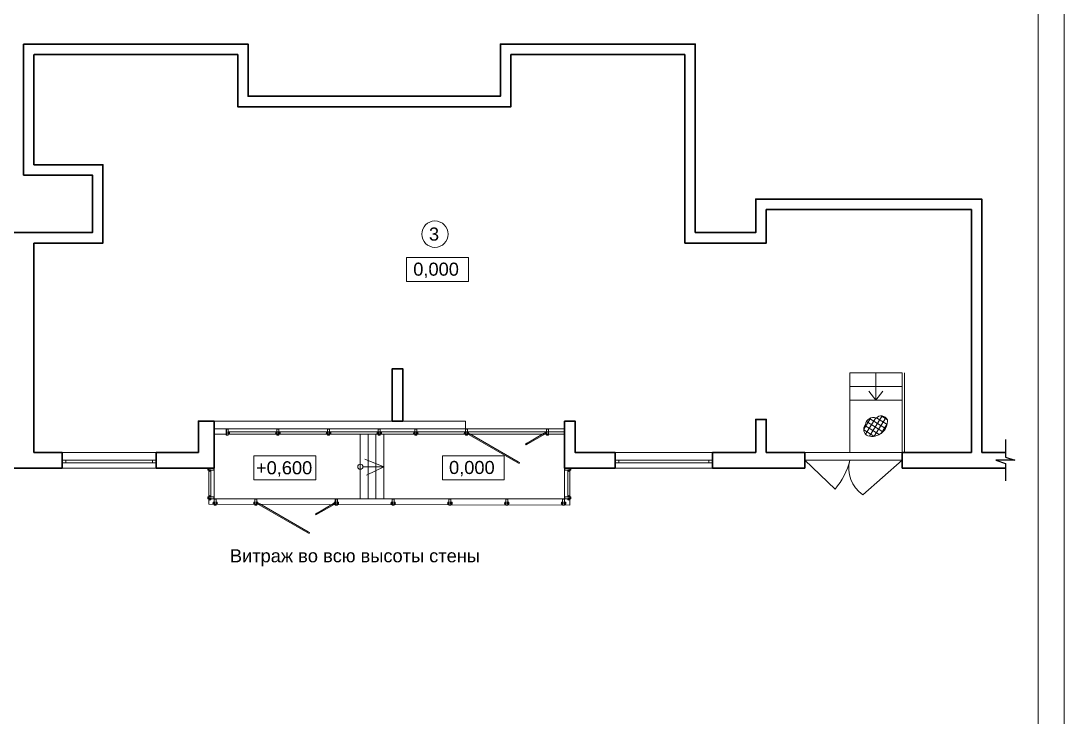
# Model space of a CAD drawing. Header units: metres. Extents: x -443 to 179, y -184 to -91.
# Drawn here: x -230.85 to -210.88, y -170.51 to -157.17 of the extents above; entities that cross this region are included whole.
import ezdxf
from ezdxf.enums import TextEntityAlignment as Align

# ---------------------------------------------------------------- set-up
doc = ezdxf.new("R2010")
doc.units = ezdxf.units.M
doc.header["$MEASUREMENT"] = 0
for name, color, linetype, lineweight in [('_shtrih', 254, 'Continuous', 0), ('A-03-S-METL', 171, 'Continuous', 15), ('Level 50', 7, 'Continuous', 0), ('окна', 153, 'Continuous', 18), ('стена', 7, 'Continuous', 40)]:
    doc.layers.add(name, color=color, linetype=linetype, lineweight=lineweight)
doc.styles.add('Style-Arial', font='arial.ttf')
doc.linetypes.add('FENCELINE2', pattern='A,6.35,-2.54,[132,ltypeshp.shx,S=2.54,R=0,X=-2.54,Y=0],-2.54,25.4', length=36.83)

# ---------------------------------------------------------------- blocks, each defined once
blk = doc.blocks.new('stoyka_R')
at = {"color": 0, "linetype": 'ByBlock', "lineweight": 0}
for points in [[(-35, 97), (-36, 97), (-36, 96), (-36, 96), (-36, 95), (-34, 94, -0.278117), (-34, 93, -0.298632), (-34, 93), (-37, 92, -1.227062), (-37, 93), (-35, 94), (-37, 94), (-38, 94), (-40, 94), (-45, 92, -1.262793), (-45, 93), (-41, 96), (-40, 96), (-40, 95, 0.414214), (-40, 95), (-38, 95, 0.414214), (-38, 95), (-38, 96), (-38, 96), (-38, 97), (-39, 97, -0.954089), (-39, 97), (-38, 99), (-36, 99), (-34, 97, -0.954089)], [(-35, 82), (-36, 82), (-36, 83), (-36, 83), (-36, 84), (-34, 85, 0.278117), (-34, 86, 0.298632), (-34, 86), (-37, 87, 1.227062), (-37, 86), (-35, 86), (-37, 85), (-38, 86), (-40, 86), (-45, 87, 1.262793), (-45, 86), (-41, 83), (-40, 83), (-40, 84, -0.414214), (-40, 85), (-38, 85, -0.414214), (-38, 84), (-38, 83), (-38, 83), (-38, 82), (-39, 82, 0.954089), (-39, 82), (-38, 80), (-36, 80), (-34, 82, 0.954089)], [(35, 97), (36, 97), (36, 96), (36, 96), (36, 95), (34, 94, 0.278117), (33, 93, 0.298632), (34, 93), (37, 92, 1.227062), (37, 93), (35, 94), (37, 94), (38, 94), (40, 94), (45, 92, 1.262793), (45, 93), (41, 96), (40, 96), (40, 95, -0.414214), (39, 95), (38, 95, -0.414214), (38, 95), (38, 96), (37, 96), (37, 97), (39, 97, 0.954089), (39, 97), (37, 99), (36, 99), (34, 97, 0.954089)], [(35, 82), (36, 82), (36, 83), (36, 83), (36, 84), (34, 85, -0.278117), (33, 86, -0.298632), (34, 86), (37, 87, -1.227062), (37, 86), (35, 86), (37, 85), (38, 86), (40, 86), (45, 87, -1.262793), (45, 86), (41, 83), (40, 83), (40, 84, 0.414214), (39, 85), (38, 85, 0.414214), (38, 84), (38, 83), (37, 83), (37, 82), (39, 82, -0.954089), (39, 82), (37, 80), (36, 80), (34, 82, -0.954089)]]:
    blk.add_lwpolyline(points, format="xyb", close=True, dxfattribs=at)
at = {"color": 0, "linetype": 'ByBlock', "lineweight": -2}
for points in [[(-20, 63), (-20, 0), (20, 0), (20, 63), (19, 64, 0.580174), (18, 63), (18, 61), (15, 61), (15, 69), (14, 70), (15, 70), (15, 79), (18, 79), (18, 77, 0.580174), (19, 77), (20, 77), (20, 81), (15, 81), (15, 98), (33, 98), (33, 96), (32, 96, 0.414214), (31, 96), (31, 95), (35, 95, 0.414214), (35, 95), (35, 96), (35, 96), (35, 99), (39, 99), (39, 96), (38, 96), (38, 95, 0.414214), (38, 95), (39, 95, 0.414214), (40, 95), (40, 99, 0.414214), (39, 100), (20, 100), (20, 120), (-20, 120), (-20, 100), (-40, 100, 0.414214), (-40, 99), (-40, 95, 0.414214), (-40, 95), (-38, 95, 0.414214), (-38, 95), (-38, 96), (-39, 96), (-39, 99), (-35, 99), (-35, 96), (-35, 96), (-35, 95, 0.414214), (-35, 95), (-32, 95), (-32, 96, 0.414214), (-32, 96), (-34, 96), (-34, 98), (-15, 98), (-15, 81), (-20, 81), (-20, 77), (-19, 77, 0.580174), (-18, 77), (-18, 79), (-15, 79), (-15, 70), (-15, 70), (-15, 69), (-15, 61), (-18, 61), (-18, 63, 0.580174), (-19, 64)], [(-39, 79), (-30, 79), (-22, 76), (-16, 76, 0.414214), (-15, 76), (-15, 76, 0.23461), (-15, 77), (-16, 77, 0.303619), (-17, 77), (-18, 77), (-22, 77), (-30, 80), (-34, 80), (-34, 83), (-34, 84), (-35, 84), (-35, 83), (-35, 83), (-35, 80), (-39, 80), (-39, 83), (-38, 83), (-38, 84), (-40, 84), (-40, 60), (-20, 60), (-20, 61), (-22, 61), (-22, 64), (-18, 64), (-16, 62, 0.979824), (-16, 63), (-18, 65), (-23, 65), (-23, 61), (-39, 61), (-39, 79)], [(39, 79), (30, 79), (22, 76), (16, 76, -0.414214), (15, 76), (15, 76, -0.23461), (15, 77), (16, 77, -0.303619), (17, 77), (18, 77), (22, 77), (30, 80), (33, 80), (33, 83), (33, 84), (35, 84), (35, 83), (34, 83), (34, 80), (39, 80), (39, 83), (38, 83), (38, 84), (40, 84), (40, 60), (20, 60), (20, 61), (22, 61), (22, 64), (18, 64), (16, 62, -0.979824), (16, 63), (18, 65), (23, 65), (23, 61), (39, 61), (39, 79)]]:
    blk.add_lwpolyline(points, format="xyb", close=True, dxfattribs=at)
at = {"lineweight": 0}
for points in [[(-37, 92), (-25, 92)], [(-37, 87), (-25, 87)], [(37, 92), (25, 92)], [(37, 87), (25, 87)]]:
    blk.add_lwpolyline(points, dxfattribs=at)
for points in [[(-25, 83), (-15, 83), (-15, 95), (-25, 95)], [(25, 83), (15, 83), (15, 95), (25, 95)]]:
    blk.add_lwpolyline(points, close=True, dxfattribs=at)
at = {"color": 0, "linetype": 'ByBlock', "lineweight": -2}
blk.add_lwpolyline([(18, 59), (18, 3), (-18, 3), (-18, 59), (-13, 59), (-13, 100), (-18, 100), (-18, 118), (18, 118), (18, 100), (13, 100), (13, 59)], close=True, dxfattribs=at)

msp = doc.modelspace()

# ---------------------------------------------------------------- hatches: boundary and pattern name
at = {"linetype": 'Continuous', "lineweight": 13}
h = msp.add_hatch(dxfattribs=at)
h.set_pattern_fill('ANSI37', scale=0.648, angle=12.652664961)
h.set_pattern_definition([(57.652665, (-102.86898, -30.178), (-0.068430427, 0.04333909), []), (147.652665, (-102.86898, -30.178), (-0.04333909, -0.068430427), [])])
h.paths.add_polyline_path([(-214.260273, -164.81017425, 0.52056705), (-214.47541223, -164.77729528, 0.52056705), (-214.67702756, -164.90562013, 0.52056705), (-214.63301463, -165.11850163, 0.52056705)])

# ---------------------------------------------------------------- linework, layer by layer
at = {"color": 143, "linetype": 'Continuous', "lineweight": 13, "true_color": 0x7aafdf}
for p, q in [((-222.33993818, -164.98425684), (-220.43993818, -164.98425684)), ((-227.15232143, -165.08425684), (-226.91791322, -165.08425684)), ((-226.88691322, -165.08425684), (-220.43993818, -165.08425684))]:
    msp.add_line(p, q, dxfattribs=at)
at = {"color": 7, "linetype": 'Continuous', "lineweight": 13}
msp.add_lwpolyline([(-273.87556697, -147.78575835), (-210.87556697, -147.78575835), (-210.87556697, -177.48575835), (-273.87556697, -177.48575835)], close=True, dxfattribs=at)
at = {"linetype": 'Continuous', "lineweight": 13}
for points in [[(-223.46556119, -162.16465555), (-223.46556119, -161.70082867), (-222.28141681, -161.70082867), (-222.28141681, -162.16465555), (-223.46556119, -162.16465555)], [(-226.39154381, -165.96306327), (-226.39154381, -165.49923639), (-225.20739942, -165.49923639), (-225.20739942, -165.96306327), (-226.39154381, -165.96306327)], [(-222.78045843, -165.96306327), (-222.78045843, -165.49923639), (-221.59631405, -165.49923639), (-221.59631405, -165.96306327), (-222.78045843, -165.96306327)]]:
    msp.add_lwpolyline(points, dxfattribs=at)
at = {"color": 7, "linetype": 'Continuous', "lineweight": 13}
for points in [[(-214.97993818, -164.43425684), (-214.97993818, -163.91393618)], [(-213.97993818, -164.43425684), (-213.97993818, -163.91393618)]]:
    msp.add_lwpolyline(points, dxfattribs=at)
msp.add_lwpolyline([(-214.63301463, -165.11850163, -0.52056705), (-214.67702756, -164.90562013, -0.52056705), (-214.47541223, -164.77729528, -0.52056705), (-214.260273, -164.81017425, -0.52056705)], format="xyb", close=True, dxfattribs=at)
at = {"color": 143, "linetype": 'Continuous', "lineweight": 13, "true_color": 0x7aafdf}
for points in [[(-226.87991322, -165.0427741), (-220.43993818, -165.04415458)], [(-227.25232143, -165.73425684), (-227.25232143, -166.3251916)], [(-227.15232143, -165.73425684), (-227.15232143, -166.3251916)]]:
    msp.add_lwpolyline(points, dxfattribs=at)
at = {"color": 7, "linetype": 'Continuous', "lineweight": 13}
for points in [[(-215.83993818, -165.58425684), (-215.26226633, -166.1376963, 0.1246730852), (-214.97993818, -165.58425684, 0.731610824)], [(-213.97993818, -165.58425684), (-214.72947376, -166.2462209, -0.3154909138), (-214.97993818, -165.58425684, 1)]]:
    msp.add_lwpolyline(points, format="xyb", dxfattribs=at)
msp.add_circle((-224.35232143, -165.7101916), 0.04900933, dxfattribs=at)
at = {"layer": '_shtrih', "color": 0, "lineweight": 25, "ltscale": 100}
msp.add_lwpolyline([(-212.00136493, -165.18616684), (-212.00136493, -165.52375684), (-211.81986493, -165.58425684), (-212.18286493, -165.58425684), (-212.00136493, -165.64475684), (-212.00136493, -165.98234684)], dxfattribs=at)
at = {"layer": 'A-03-S-METL', "color": 0, "linetype": 'FENCELINE2', "ltscale": 0.01}
msp.add_lwpolyline([(-213.92993818, -165.43425684), (-213.92993818, -163.91393618)], dxfattribs=at)
at = {"layer": 'Level 50', "color": 7, "linetype": 'Continuous', "lineweight": 13}
msp.add_line((-211.37556697, -176.98575835), (-211.37556697, -148.28575835), dxfattribs=at)
at = {"layer": 'Level 50', "color": 7, "linetype": 'Continuous', "lineweight": 0}
for p, q in [((-214.47993818, -164.18524752), (-214.47993818, -163.91393618)), ((-214.47993818, -163.91393618), (-214.47993818, -164.43393618)), ((-214.47993818, -164.43393618), (-214.6147879, -164.26085775)), ((-214.47993818, -164.43393618), (-214.34508847, -164.26085775)), ((-223.90232143, -165.7101916), (-224.26453294, -165.56198238)), ((-213.97993818, -165.58425684), (-215.83993818, -165.58425684)), ((-224.30331211, -165.7101916), (-223.90232143, -165.7101916)), ((-223.90232143, -165.7101916), (-224.23087566, -165.87360812))]:
    msp.add_line(p, q, dxfattribs=at)
at = {"layer": 'Level 50', "color": 7, "linetype": 'Continuous', "lineweight": 30}
for points in [[(-230.80232143, -160.12425684), (-230.80232143, -157.61425684)], [(-230.80232143, -157.61425684), (-226.49993818, -157.61425684), (-226.49993818, -158.61425684), (-221.66993818, -158.61425684), (-221.66993818, -157.61425684), (-217.93993818, -157.61425684), (-217.93993818, -161.22425684)], [(-230.60232143, -159.92425684), (-230.60232143, -157.81425684)], [(-230.59993818, -157.81425684), (-226.69993818, -157.81425684), (-226.69993818, -158.81425684), (-221.46993818, -158.81425684), (-221.46993818, -157.81425684), (-218.13993818, -157.81425684), (-218.13993818, -161.42425684)], [(-230.60232143, -161.42425684), (-229.28232143, -161.42425684), (-229.28232143, -159.92425684), (-230.60232143, -159.92425684)], [(-232.09232143, -161.22425684), (-229.48232143, -161.22425684), (-229.48232143, -160.12425684), (-230.80232143, -160.12425684)], [(-217.93993818, -161.22425684), (-216.77993818, -161.22425684), (-216.77993818, -160.58425684), (-212.45232143, -160.58425684), (-212.45232143, -165.43425684)], [(-218.13993818, -161.42425684), (-216.57993818, -161.42425684), (-216.57993818, -160.78425684), (-212.65232143, -160.78425684), (-212.65232143, -165.43425684)], [(-230.60232143, -161.42425684), (-230.60232143, -165.43425684)], [(-215.83993818, -165.43425684), (-216.57993818, -165.43425684), (-216.57993818, -164.80425684), (-216.77993818, -164.80425684), (-216.77993818, -165.43425684)], [(-227.45232143, -165.43425684), (-227.45232143, -164.83425684), (-227.15232143, -164.83425684)], [(-227.15232143, -165.73425684), (-227.15232143, -164.83425684)], [(-219.46993818, -165.43425684), (-220.23993818, -165.43425684), (-220.23993818, -164.83425684), (-220.43993818, -164.83425684)], [(-220.43993818, -164.83425684), (-220.43993818, -165.73425684), (-219.46993818, -165.73425684)], [(-230.60232143, -165.43425684), (-230.06232143, -165.43425684)], [(-230.06232143, -165.43425684), (-230.06232143, -165.73425684)], [(-228.26232143, -165.43425684), (-227.45232143, -165.43425684)], [(-228.26232143, -165.43425684), (-228.26232143, -165.73425684)], [(-219.46993818, -165.73425684), (-219.46993818, -165.43425684)], [(-216.77993818, -165.43425684), (-217.60993818, -165.43425684)], [(-217.60993818, -165.73425684), (-217.60993818, -165.43425684)], [(-215.83993818, -165.43425684), (-215.83993818, -165.73425684)], [(-212.65232143, -165.43425684), (-213.97993818, -165.43425684)], [(-213.97993818, -165.43425684), (-213.97993818, -165.73425684)], [(-212.45232143, -165.43425684), (-212.00136493, -165.43425684)], [(-231.66232143, -165.73425684), (-230.06232143, -165.73425684)], [(-228.26232143, -165.73425684), (-227.15232143, -165.73425684)], [(-217.60993818, -165.73425684), (-215.83993818, -165.73425684)], [(-213.97993818, -165.73425684), (-212.00136493, -165.73425684)]]:
    msp.add_lwpolyline(points, dxfattribs=at)
msp.add_lwpolyline([(-223.53993818, -164.83425684), (-223.73993818, -164.83425684), (-223.73993818, -163.83425684), (-223.53993818, -163.83425684)], close=True, dxfattribs=at)
at = {"layer": 'Level 50', "color": 7, "linetype": 'Continuous', "lineweight": 20}
for points in [[(-223.73993818, -164.83425684), (-227.15232143, -164.83425684)], [(-223.53993818, -164.83425684), (-222.33993818, -164.83425684)], [(-222.33993818, -164.83425684), (-222.33993818, -164.83425684), (-222.33993818, -164.98425684)]]:
    msp.add_lwpolyline(points, dxfattribs=at)
at = {"layer": 'Level 50', "color": 7, "linetype": 'Continuous', "lineweight": 0}
msp.add_circle((-222.92303839, -161.25500152), 0.25242955, dxfattribs=at)
at = {"layer": 'окна', "ltscale": 100}
for p, q in [((-221.18966719, -165.27491583), (-220.84314186, -165.07511545)), ((-221.17967718, -165.2922421), (-220.83315184, -165.09244171)), ((-225.21156046, -166.61652437), (-224.86503513, -166.41672399)), ((-225.20157045, -166.63385064), (-224.85504511, -166.43405026))]:
    msp.add_line(p, q, dxfattribs=at)
for points in [[(-222.33993818, -164.98425684), (-227.15232143, -164.98425684)], [(-228.26232143, -165.58425684), (-230.06232143, -165.58425684)], [(-230.06232143, -165.58425684), (-230.06232143, -165.63425684), (-229.99232143, -165.63425684), (-229.99232143, -165.58425684), (-230.06232143, -165.58425684)], [(-228.33232143, -165.58425684), (-228.33232143, -165.63425684), (-228.26232143, -165.63425684), (-228.26232143, -165.58425684), (-228.33232143, -165.58425684)], [(-217.60993818, -165.58425684), (-219.46993818, -165.58425684)], [(-219.46993818, -165.58425684), (-219.46993818, -165.63425684), (-219.39993818, -165.63425684), (-219.39993818, -165.58425684), (-219.46993818, -165.58425684)], [(-217.67993818, -165.58425684), (-217.67993818, -165.63425684), (-217.60993818, -165.63425684), (-217.60993818, -165.58425684), (-217.67993818, -165.58425684)], [(-230.06232143, -165.63425684), (-228.26232143, -165.63425684)], [(-219.46993818, -165.63425684), (-217.60993818, -165.63425684)]]:
    msp.add_lwpolyline(points, dxfattribs=at)
at = {"layer": 'окна'}
for points in [[(-226.91991322, -165.08425684), (-226.91991322, -165.08425684), (-226.91991322, -165.10425684), (-226.87991322, -165.10425684), (-226.87991322, -165.08425684), (-226.86041322, -165.08425684, 0.4142135624), (-226.85991322, -165.08375684), (-226.85991322, -165.07975684, 0.4142135624), (-226.86041322, -165.07925684), (-226.86146322, -165.07925684, 0.4142135624), (-226.86196322, -165.07975684), (-226.86196322, -165.08045684), (-226.86121322, -165.08045684), (-226.86121322, -165.08295684), (-226.86521322, -165.08295684), (-226.86521322, -165.08045684), (-226.86446322, -165.08045684), (-226.86446322, -165.07975684, 0.4142135624), (-226.86496322, -165.07925684), (-226.86841322, -165.07925684), (-226.86841322, -165.07995684, 0.4142135624), (-226.86791322, -165.08045684), (-226.86641322, -165.08045684), (-226.86641322, -165.08275684), (-226.88491322, -165.08275684), (-226.88491322, -165.06500684), (-226.87991322, -165.06500684), (-226.87991322, -165.06151005), (-226.88065782, -165.06107172, 0.5801735595), (-226.88141325, -165.06150362), (-226.88141325, -165.06350684), (-226.88491322, -165.06350684), (-226.88491322, -165.05475684), (-226.88541322, -165.05425684), (-226.88491322, -165.05375684), (-226.88491322, -165.04575684), (-226.88141325, -165.04575684), (-226.88141325, -165.04776007, 0.5801735595), (-226.88065782, -165.04819197), (-226.87991322, -165.04775364), (-226.87991322, -164.98425684), (-226.91991322, -164.98425684), (-226.91991322, -165.04775364)], [(-220.74993818, -165.08425684), (-220.74993818, -165.08425684), (-220.74993818, -165.10425684), (-220.78993818, -165.10425684), (-220.78993818, -165.08425684), (-220.80943818, -165.08425684, -0.4142135624), (-220.80993818, -165.08375684), (-220.80993818, -165.07975684, -0.4142135624), (-220.80943818, -165.07925684), (-220.80838818, -165.07925684, -0.4142135624), (-220.80788818, -165.07975684), (-220.80788818, -165.08045684), (-220.80863818, -165.08045684), (-220.80863818, -165.08295684), (-220.80463818, -165.08295684), (-220.80463818, -165.08045684), (-220.80538818, -165.08045684), (-220.80538818, -165.07975684, -0.4142135624), (-220.80488818, -165.07925684), (-220.80143818, -165.07925684), (-220.80143818, -165.07995684, -0.4142135624), (-220.80193818, -165.08045684), (-220.80343818, -165.08045684), (-220.80343818, -165.08275684), (-220.78493818, -165.08275684), (-220.78493818, -165.06500684), (-220.78993818, -165.06500684), (-220.78993818, -165.06151005), (-220.78919359, -165.06107172, -0.5801735595), (-220.78843816, -165.06150362), (-220.78843816, -165.06350684), (-220.78493818, -165.06350684), (-220.78493818, -165.05475684), (-220.78443818, -165.05425684), (-220.78493818, -165.05375684), (-220.78493818, -165.04575684), (-220.78843816, -165.04575684), (-220.78843816, -165.04776007, -0.5801735595), (-220.78919359, -165.04819197), (-220.78993818, -165.04775364), (-220.78993818, -164.98425684), (-220.74993818, -164.98425684), (-220.74993818, -165.04775364)], [(-227.25232143, -165.73425684), (-227.25232143, -165.73425684), (-227.27232143, -165.73425684), (-227.27232143, -165.77425684), (-227.25232143, -165.77425684), (-227.25232143, -165.79375684, 0.4142135624), (-227.25182143, -165.79425684), (-227.24782143, -165.79425684, 0.4142135624), (-227.24732143, -165.79375684), (-227.24732143, -165.79270684, 0.4142135624), (-227.24782143, -165.79220684), (-227.24852143, -165.79220684), (-227.24852143, -165.79295684), (-227.25102143, -165.79295684), (-227.25102143, -165.78895684), (-227.24852143, -165.78895684), (-227.24852143, -165.78970684), (-227.24782143, -165.78970684, 0.4142135624), (-227.24732143, -165.78920684), (-227.24732143, -165.78575684), (-227.24802143, -165.78575684, 0.4142135624), (-227.24852143, -165.78625684), (-227.24852143, -165.78775684), (-227.25082143, -165.78775684), (-227.25082143, -165.76925684), (-227.23307143, -165.76925684), (-227.23307143, -165.77425684), (-227.22957464, -165.77425684), (-227.22913631, -165.77351225, 0.5801735595), (-227.22956821, -165.77275682), (-227.23157143, -165.77275682), (-227.23157143, -165.76925684), (-227.22282143, -165.76925684), (-227.22232143, -165.76875684), (-227.22182143, -165.76925684), (-227.21382143, -165.76925684), (-227.21382143, -165.77275682), (-227.21582466, -165.77275682, 0.5801735595), (-227.21625656, -165.77351225), (-227.21581823, -165.77425684), (-227.15232143, -165.77425684), (-227.15232143, -165.73425684), (-227.21581823, -165.73425684)], [(-220.33993818, -165.73425684), (-220.33993818, -165.73425684), (-220.31993818, -165.73425684), (-220.31993818, -165.77425684), (-220.33993818, -165.77425684), (-220.33993818, -165.79375684, -0.4142135624), (-220.34043818, -165.79425684), (-220.34443818, -165.79425684, -0.4142135624), (-220.34493818, -165.79375684), (-220.34493818, -165.79270684, -0.4142135624), (-220.34443818, -165.79220684), (-220.34373818, -165.79220684), (-220.34373818, -165.79295684), (-220.34123818, -165.79295684), (-220.34123818, -165.78895684), (-220.34373818, -165.78895684), (-220.34373818, -165.78970684), (-220.34443818, -165.78970684, -0.4142135624), (-220.34493818, -165.78920684), (-220.34493818, -165.78575684), (-220.34423818, -165.78575684, -0.4142135624), (-220.34373818, -165.78625684), (-220.34373818, -165.78775684), (-220.34143818, -165.78775684), (-220.34143818, -165.76925684), (-220.35918818, -165.76925684), (-220.35918818, -165.77425684), (-220.36268497, -165.77425684), (-220.36312331, -165.77351225, -0.5801735595), (-220.36269141, -165.77275682), (-220.36068818, -165.77275682), (-220.36068818, -165.76925684), (-220.36943818, -165.76925684), (-220.36993818, -165.76875684), (-220.37043818, -165.76925684), (-220.37843818, -165.76925684), (-220.37843818, -165.77275682), (-220.37643495, -165.77275682, -0.5801735595), (-220.37600306, -165.77351225), (-220.37644139, -165.77425684), (-220.43993818, -165.77425684), (-220.43993818, -165.73425684), (-220.37644139, -165.73425684)]]:
    msp.add_lwpolyline(points, format="xyb", dxfattribs=at)
for points in [[(-226.91791322, -165.08475684), (-226.91791322, -164.98725684), (-226.88191322, -164.98725684), (-226.88191322, -165.04375684), (-226.88691322, -165.04375684), (-226.88691322, -165.08475684), (-226.88191322, -165.08475684), (-226.88191322, -165.10225684), (-226.91791322, -165.10225684), (-226.91791322, -165.08475684)], [(-220.75193818, -165.08475684), (-220.75193818, -164.98725684), (-220.78793818, -164.98725684), (-220.78793818, -165.04375684), (-220.78293818, -165.04375684), (-220.78293818, -165.08475684), (-220.78793818, -165.08475684), (-220.78793818, -165.10225684), (-220.75193818, -165.10225684), (-220.75193818, -165.08475684)], [(-226.91991322, -165.04775364), (-226.91991322, -165.08425684)], [(-226.86271878, -165.07125684), (-226.87491322, -165.07125684)], [(-226.86276342, -165.07625684), (-226.87491322, -165.07625684)], [(-222.2654645, -165.09776503), (-221.3378847, -165.63236055)], [(-222.25547449, -165.08043876), (-221.32789472, -165.61503434)], [(-220.80713262, -165.07125684), (-220.79493818, -165.07125684)], [(-220.80708799, -165.07625684), (-220.79493818, -165.07625684)], [(-227.25282143, -165.73625684), (-227.15532143, -165.73625684), (-227.15532143, -165.77225684), (-227.21182143, -165.77225684), (-227.21182143, -165.76725684), (-227.25282143, -165.76725684), (-227.25282143, -165.77225684), (-227.27032143, -165.77225684), (-227.27032143, -165.73625684), (-227.25282143, -165.73625684)], [(-227.25232143, -165.77425684), (-227.25232143, -166.4251916), (-220.33993818, -166.4451916)], [(-227.24432143, -165.79140665), (-227.24432143, -165.77925684)], [(-227.23932143, -165.79145128), (-227.23932143, -165.77925684)], [(-227.21232143, -165.79425684), (-227.21332143, -166.2861916)], [(-220.43993818, -165.73425684), (-220.43993818, -166.3251916)], [(-220.33943818, -165.73625684), (-220.43693818, -165.73625684), (-220.43693818, -165.77225684), (-220.38043818, -165.77225684), (-220.38043818, -165.76725684), (-220.33943818, -165.76725684), (-220.33943818, -165.77225684), (-220.32193818, -165.77225684), (-220.32193818, -165.73625684), (-220.33943818, -165.73625684)], [(-220.37993818, -165.79425684), (-220.37993818, -166.2851916)], [(-220.35293818, -165.79145128), (-220.35293818, -165.77925684)], [(-220.34793818, -165.79140665), (-220.34793818, -165.77925684)], [(-220.33993818, -165.73425684), (-220.33993818, -166.4451916)], [(-227.15232143, -166.3251916), (-220.43993818, -166.3251916)], [(-226.28735777, -166.43937357), (-225.35977797, -166.9739691)], [(-226.27736775, -166.42204731), (-225.34978799, -166.95664289)]]:
    msp.add_lwpolyline(points, dxfattribs=at)
for points in [[(-226.87491322, -165.06775684), (-226.88491322, -165.06775684), (-226.88491322, -165.07975684), (-226.87491322, -165.07975684)], [(-220.79493818, -165.06775684), (-220.78493818, -165.06775684), (-220.78493818, -165.07975684), (-220.79493818, -165.07975684)], [(-227.23582143, -165.77925684), (-227.23582143, -165.76925684), (-227.24782143, -165.76925684), (-227.24782143, -165.77925684)], [(-220.35643818, -165.77925684), (-220.35643818, -165.76925684), (-220.34443818, -165.76925684), (-220.34443818, -165.77925684)]]:
    msp.add_lwpolyline(points, close=True, dxfattribs=at)
for points in [[(-226.86091322, -165.06325684), (-226.86991322, -165.06325684), (-226.87781322, -165.05975684), (-226.88421322, -165.05975684, 0.4142135624), (-226.88471322, -165.06025684), (-226.88471322, -165.06049275, 0.2346100061), (-226.8845018, -165.06089381), (-226.88343539, -165.06168774, 0.3036194749), (-226.8829906, -165.06168843), (-226.88171322, -165.06075684), (-226.87781322, -165.06075684), (-226.86991322, -165.06425684), (-226.86641322, -165.06425684), (-226.86641322, -165.06705684), (-226.86641322, -165.06825684), (-226.86519057, -165.06825684), (-226.86461322, -165.06725684), (-226.86541322, -165.06725684), (-226.86541322, -165.06425684), (-226.86091322, -165.06425684), (-226.86091322, -165.06725684), (-226.86211322, -165.06725684), (-226.86153587, -165.06825684), (-226.85991322, -165.06825684), (-226.85991322, -165.04425684), (-226.87991322, -165.04425684), (-226.87991322, -165.04525684), (-226.87791322, -165.04525684), (-226.87791322, -165.04825684), (-226.88197486, -165.04825684), (-226.88357144, -165.04666026, 0.9798244206), (-226.88426442, -165.04738149), (-226.88238907, -165.04925684), (-226.87671322, -165.04925684), (-226.87671322, -165.04525684), (-226.86091322, -165.04525684), (-226.86091322, -165.06325684)], [(-226.86505461, -165.06664406), (-226.86391322, -165.06595684), (-226.86391322, -165.06725684), (-226.86416322, -165.06725684), (-226.86416322, -165.06825684), (-226.86581936, -165.0689929, 0.2781165631), (-226.86641094, -165.06983924, 0.298632436), (-226.86574903, -165.0707137), (-226.86290938, -165.07122741, 1.2270617229), (-226.86275323, -165.07056846), (-226.86511322, -165.06975684), (-226.86316322, -165.06925684), (-226.86216322, -165.06975684), (-226.85966322, -165.06975684), (-226.85513956, -165.07115497, 1.2627930682), (-226.85478101, -165.07057557), (-226.85891322, -165.06725684), (-226.85991322, -165.06725684), (-226.85991322, -165.06825684, -0.4142135624), (-226.86041322, -165.06875684), (-226.86166322, -165.06875684, -0.4142135624), (-226.86216322, -165.06825684), (-226.86216322, -165.06725684), (-226.86241322, -165.06725684), (-226.86241322, -165.06595684), (-226.86127184, -165.06664406, 0.9540885036), (-226.86073354, -165.06619779), (-226.86241322, -165.06425684), (-226.86391322, -165.06425684), (-226.8655929, -165.06619779, 0.9540885036)], [(-226.86505461, -165.08087252), (-226.86391322, -165.08125684), (-226.86391322, -165.08025974), (-226.86416322, -165.08025974), (-226.86416322, -165.07925974), (-226.86581936, -165.07852367, -0.2781165631), (-226.86641094, -165.07767734, -0.298632436), (-226.86574903, -165.07680288), (-226.86290938, -165.07628917, -1.2270617229), (-226.86275323, -165.07694812), (-226.86511322, -165.07775974), (-226.86316322, -165.07825974), (-226.86216322, -165.07775974), (-226.85966322, -165.07775974), (-226.85513956, -165.07636161, -1.2627930682), (-226.85478101, -165.07694101), (-226.85891322, -165.08025974), (-226.85991322, -165.08025974), (-226.85991322, -165.07925974, 0.4142135624), (-226.86041322, -165.07875974), (-226.86166322, -165.07875974, 0.4142135624), (-226.86216322, -165.07925974), (-226.86216322, -165.08025974), (-226.86241322, -165.08025974), (-226.86241322, -165.08125684), (-226.86127184, -165.08087252, -0.9540885036), (-226.86073354, -165.08131879), (-226.86241322, -165.08295684), (-226.86391322, -165.08295684), (-226.8655929, -165.08131879, -0.9540885036)], [(-220.8047968, -165.06664406), (-220.80593818, -165.06595684), (-220.80593818, -165.06725684), (-220.80568818, -165.06725684), (-220.80568818, -165.06825684), (-220.80403204, -165.0689929, -0.2781165631), (-220.80344046, -165.06983924, -0.298632436), (-220.80410237, -165.0707137), (-220.80694202, -165.07122741, -1.2270617229), (-220.80709817, -165.07056846), (-220.80473818, -165.06975684), (-220.80668818, -165.06925684), (-220.80768818, -165.06975684), (-220.81018818, -165.06975684), (-220.81471184, -165.07115497, -1.2627930682), (-220.8150704, -165.07057557), (-220.81093818, -165.06725684), (-220.80993818, -165.06725684), (-220.80993818, -165.06825684, 0.4142135624), (-220.80943818, -165.06875684), (-220.80818818, -165.06875684, 0.4142135624), (-220.80768818, -165.06825684), (-220.80768818, -165.06725684), (-220.80743818, -165.06725684), (-220.80743818, -165.06595684), (-220.80857956, -165.06664406, -0.9540885036), (-220.80911786, -165.06619779), (-220.80743818, -165.06425684), (-220.80593818, -165.06425684), (-220.8042585, -165.06619779, -0.9540885036)], [(-220.8047968, -165.08087252), (-220.80593818, -165.08125684), (-220.80593818, -165.08025974), (-220.80568818, -165.08025974), (-220.80568818, -165.07925974), (-220.80403204, -165.07852367, 0.2781165631), (-220.80344046, -165.07767734, 0.298632436), (-220.80410237, -165.07680288), (-220.80694202, -165.07628917, 1.2270617229), (-220.80709817, -165.07694812), (-220.80473818, -165.07775974), (-220.80668818, -165.07825974), (-220.80768818, -165.07775974), (-220.81018818, -165.07775974), (-220.81471184, -165.07636161, 1.2627930682), (-220.8150704, -165.07694101), (-220.81093818, -165.08025974), (-220.80993818, -165.08025974), (-220.80993818, -165.07925974, -0.4142135624), (-220.80943818, -165.07875974), (-220.80818818, -165.07875974, -0.4142135624), (-220.80768818, -165.07925974), (-220.80768818, -165.08025974), (-220.80743818, -165.08025974), (-220.80743818, -165.08125684), (-220.80857956, -165.08087252, 0.9540885036), (-220.80911786, -165.08131879), (-220.80743818, -165.08295684), (-220.80593818, -165.08295684), (-220.8042585, -165.08131879, 0.9540885036)], [(-220.80893818, -165.06325684), (-220.79993818, -165.06325684), (-220.79203818, -165.05975684), (-220.78563818, -165.05975684, -0.4142135624), (-220.78513818, -165.06025684), (-220.78513818, -165.06049275, -0.2346100061), (-220.7853496, -165.06089381), (-220.78641602, -165.06168774, -0.3036194749), (-220.7868608, -165.06168843), (-220.78813818, -165.06075684), (-220.79203818, -165.06075684), (-220.79993818, -165.06425684), (-220.80343818, -165.06425684), (-220.80343818, -165.06705684), (-220.80343818, -165.06825684), (-220.80466083, -165.06825684), (-220.80523818, -165.06725684), (-220.80443818, -165.06725684), (-220.80443818, -165.06425684), (-220.80893818, -165.06425684), (-220.80893818, -165.06725684), (-220.80773818, -165.06725684), (-220.80831553, -165.06825684), (-220.80993818, -165.06825684), (-220.80993818, -165.04425684), (-220.78993818, -165.04425684), (-220.78993818, -165.04525684), (-220.79193818, -165.04525684), (-220.79193818, -165.04825684), (-220.78787655, -165.04825684), (-220.78627996, -165.04666026, -0.9798244206), (-220.78558698, -165.04738149), (-220.78746233, -165.04925684), (-220.79313818, -165.04925684), (-220.79313818, -165.04525684), (-220.80893818, -165.04525684), (-220.80893818, -165.06325684)], [(-227.24893711, -165.78911546), (-227.24932143, -165.79025684), (-227.24832433, -165.79025684), (-227.24832433, -165.79000684), (-227.24732433, -165.79000684), (-227.24658826, -165.7883507, -0.2781165631), (-227.24574193, -165.78775912, -0.298632436), (-227.24486747, -165.78842104), (-227.24435376, -165.79126068, -1.2270617229), (-227.24501271, -165.79141684), (-227.24582433, -165.78905684), (-227.24632433, -165.79100684), (-227.24582433, -165.79200684), (-227.24582433, -165.79450684), (-227.2444262, -165.7990305, -1.2627930682), (-227.2450056, -165.79938906), (-227.24832433, -165.79525684), (-227.24832433, -165.79425684), (-227.24732433, -165.79425684, 0.4142135624), (-227.24682433, -165.79375684), (-227.24682433, -165.79250684, 0.4142135624), (-227.24732433, -165.79200684), (-227.24832433, -165.79200684), (-227.24832433, -165.79175684), (-227.24932143, -165.79175684), (-227.24893711, -165.79289823, -0.9540885036), (-227.24938338, -165.79343653), (-227.25102143, -165.79175684), (-227.25102143, -165.79025684), (-227.24938338, -165.78857716, -0.9540885036)], [(-227.23470865, -165.78911546), (-227.23402143, -165.79025684), (-227.23532143, -165.79025684), (-227.23532143, -165.79000684), (-227.23632143, -165.79000684), (-227.23705749, -165.7883507, 0.2781165631), (-227.23790383, -165.78775912, 0.298632436), (-227.23877829, -165.78842104), (-227.239292, -165.79126068, 1.2270617229), (-227.23863305, -165.79141684), (-227.23782143, -165.78905684), (-227.23732143, -165.79100684), (-227.23782143, -165.79200684), (-227.23782143, -165.79450684), (-227.23921956, -165.7990305, 1.2627930682), (-227.23864016, -165.79938906), (-227.23532143, -165.79525684), (-227.23532143, -165.79425684), (-227.23632143, -165.79425684, -0.4142135624), (-227.23682143, -165.79375684), (-227.23682143, -165.79250684, -0.4142135624), (-227.23632143, -165.79200684), (-227.23532143, -165.79200684), (-227.23532143, -165.79175684), (-227.23402143, -165.79175684), (-227.23470865, -165.79289823, 0.9540885036), (-227.23426238, -165.79343653), (-227.23232143, -165.79175684), (-227.23232143, -165.79025684), (-227.23426238, -165.78857716, 0.9540885036)], [(-227.23132143, -165.79325684), (-227.23132143, -165.78425684), (-227.22782143, -165.77635684), (-227.22782143, -165.76995684, 0.4142135624), (-227.22832143, -165.76945684), (-227.22855734, -165.76945684, 0.2346100061), (-227.2289584, -165.76966826), (-227.22975233, -165.77073468, 0.3036194749), (-227.22975302, -165.77117947), (-227.22882143, -165.77245684), (-227.22882143, -165.77635684), (-227.23232143, -165.78425684), (-227.23232143, -165.78775684), (-227.23512143, -165.78775684), (-227.23632143, -165.78775684), (-227.23632143, -165.78897949), (-227.23532143, -165.78955684), (-227.23532143, -165.78875684), (-227.23232143, -165.78875684), (-227.23232143, -165.79325684), (-227.23532143, -165.79325684), (-227.23532143, -165.79205684), (-227.23632143, -165.79263419), (-227.23632143, -165.79425684), (-227.21232143, -165.79425684), (-227.21232143, -165.77425684), (-227.21332143, -165.77425684), (-227.21332143, -165.77625684), (-227.21632143, -165.77625684), (-227.21632143, -165.77219521), (-227.21472485, -165.77059862, 0.9798244206), (-227.21544608, -165.76990565), (-227.21732143, -165.771781), (-227.21732143, -165.77745684), (-227.21332143, -165.77745684), (-227.21332143, -165.79325684), (-227.23132143, -165.79325684)], [(-220.36093818, -165.79325684), (-220.36093818, -165.78425684), (-220.36443818, -165.77635684), (-220.36443818, -165.76995684, -0.4142135624), (-220.36393818, -165.76945684), (-220.36370228, -165.76945684, -0.2346100061), (-220.36330122, -165.76966826), (-220.36250728, -165.77073468, -0.3036194749), (-220.3625066, -165.77117947), (-220.36343818, -165.77245684), (-220.36343818, -165.77635684), (-220.35993818, -165.78425684), (-220.35993818, -165.78775684), (-220.35713818, -165.78775684), (-220.35593818, -165.78775684), (-220.35593818, -165.78897949), (-220.35693818, -165.78955684), (-220.35693818, -165.78875684), (-220.35993818, -165.78875684), (-220.35993818, -165.79325684), (-220.35693818, -165.79325684), (-220.35693818, -165.79205684), (-220.35593818, -165.79263419), (-220.35593818, -165.79425684), (-220.37993818, -165.79425684), (-220.37993818, -165.77425684), (-220.37893818, -165.77425684), (-220.37893818, -165.77625684), (-220.37593818, -165.77625684), (-220.37593818, -165.77219521), (-220.37753477, -165.77059862, -0.9798244206), (-220.37681353, -165.76990565), (-220.37493818, -165.771781), (-220.37493818, -165.77745684), (-220.37893818, -165.77745684), (-220.37893818, -165.79325684), (-220.36093818, -165.79325684)], [(-220.35755097, -165.78911546), (-220.35823818, -165.79025684), (-220.35693818, -165.79025684), (-220.35693818, -165.79000684), (-220.35593818, -165.79000684), (-220.35520212, -165.7883507, -0.2781165631), (-220.35435578, -165.78775912, -0.298632436), (-220.35348133, -165.78842104), (-220.35296761, -165.79126068, -1.2270617229), (-220.35362656, -165.79141684), (-220.35443818, -165.78905684), (-220.35493818, -165.79100684), (-220.35443818, -165.79200684), (-220.35443818, -165.79450684), (-220.35304005, -165.7990305, -1.2627930682), (-220.35361945, -165.79938906), (-220.35693818, -165.79525684), (-220.35693818, -165.79425684), (-220.35593818, -165.79425684, 0.4142135624), (-220.35543818, -165.79375684), (-220.35543818, -165.79250684, 0.4142135624), (-220.35593818, -165.79200684), (-220.35693818, -165.79200684), (-220.35693818, -165.79175684), (-220.35823818, -165.79175684), (-220.35755097, -165.79289823, -0.9540885036), (-220.35799723, -165.79343653), (-220.35993818, -165.79175684), (-220.35993818, -165.79025684), (-220.35799723, -165.78857716, -0.9540885036)], [(-220.3433225, -165.78911546), (-220.34293818, -165.79025684), (-220.34393529, -165.79025684), (-220.34393529, -165.79000684), (-220.34493529, -165.79000684), (-220.34567135, -165.7883507, 0.2781165631), (-220.34651769, -165.78775912, 0.298632436), (-220.34739214, -165.78842104), (-220.34790586, -165.79126068, 1.2270617229), (-220.34724691, -165.79141684), (-220.34643529, -165.78905684), (-220.34593529, -165.79100684), (-220.34643529, -165.79200684), (-220.34643529, -165.79450684), (-220.34783341, -165.7990305, 1.2627930682), (-220.34725402, -165.79938906), (-220.34393529, -165.79525684), (-220.34393529, -165.79425684), (-220.34493529, -165.79425684, -0.4142135624), (-220.34543529, -165.79375684), (-220.34543529, -165.79250684, -0.4142135624), (-220.34493529, -165.79200684), (-220.34393529, -165.79200684), (-220.34393529, -165.79175684), (-220.34293818, -165.79175684), (-220.3433225, -165.79289823, 0.9540885036), (-220.34287623, -165.79343653), (-220.34123818, -165.79175684), (-220.34123818, -165.79025684), (-220.34287623, -165.78857716, 0.9540885036)]]:
    msp.add_lwpolyline(points, format="xyb", close=True, dxfattribs=at)
at = {"layer": 'окна', "ltscale": 100}
for points in [[(-222.28093818, -165.06575684), (-222.25547449, -165.08043876), (-222.26546447, -165.09776497), (-222.29092817, -165.08308305)], [(-220.81767817, -165.06043353), (-220.84314186, -165.07511544), (-220.83315188, -165.09244165), (-220.80768818, -165.07775974)], [(-221.1642035, -165.26023391), (-221.18966719, -165.27491583), (-221.17967722, -165.29224203), (-221.15421352, -165.27756012)], [(-221.32789472, -165.61503434), (-221.30243103, -165.62971626), (-221.312421, -165.64704247), (-221.3378847, -165.63236055)], [(-224.83957143, -166.40204207), (-224.86503513, -166.41672399), (-224.85504514, -166.4340502), (-224.82958145, -166.41936828)], [(-226.30283145, -166.40736539), (-226.27736775, -166.42204731), (-226.28735774, -166.43937351), (-226.31282143, -166.4246916)], [(-225.18609677, -166.60184246), (-225.21156046, -166.61652437), (-225.20157049, -166.63385058), (-225.17610679, -166.61916866)], [(-225.34978799, -166.95664289), (-225.32432429, -166.9713248), (-225.33431427, -166.98865101), (-225.35977797, -166.9739691)]]:
    msp.add_lwpolyline(points, close=True, dxfattribs=at)
at = {"layer": 'стена', "color": 7, "linetype": 'Continuous', "lineweight": 13}
for points in [[(-214.97993818, -163.91393618), (-213.97993818, -163.91393618)], [(-214.97993818, -164.17393618), (-213.97993818, -164.17393618)], [(-214.97993818, -165.43425684), (-214.97993818, -164.43425684), (-213.97993818, -164.43425684), (-213.97993818, -165.43425684), (-215.83993818, -165.43425684)], [(-214.97993818, -164.43425684), (-213.97993818, -164.43425684)], [(-224.35232143, -165.08425684), (-224.35232143, -166.3251916)], [(-224.20232143, -165.08425684), (-224.20232143, -166.3251916)], [(-224.05232143, -165.08425684), (-224.05232143, -166.3251916)], [(-223.90232143, -165.08425684), (-223.90232143, -166.3251916)], [(-230.06232143, -165.43425684), (-228.26232143, -165.43425684)], [(-219.46993818, -165.43425684), (-217.60993818, -165.43425684)], [(-230.06232143, -165.73425684), (-228.26232143, -165.73425684)], [(-219.46993818, -165.73425684), (-217.60993818, -165.73425684)]]:
    msp.add_lwpolyline(points, dxfattribs=at)

# ---------------------------------------------------------------- block references
at = {"layer": 'окна', "yscale": 0.001, "zscale": 0.001}
for p, xscale, rotation in [((-225.92991322, -164.98425684), -0.001, 180), ((-224.95991322, -164.98425684), -0.001, 180), ((-223.98993818, -164.98425684), -0.001, 180), ((-223.28993818, -164.98425684), -0.001, 180), ((-222.31993818, -164.98425684), -0.001, 180), ((-227.15232143, -166.3051916), 0.001, 89.99999999999999), ((-227.13232143, -166.3251916), 0.001, 180), ((-226.35232143, -166.3251916), -0.001, 180), ((-224.81232143, -166.3251916), -0.001, 180), ((-223.72432143, -166.3251916), -0.001, 180), ((-222.63632143, -166.3251916), -0.001, 180), ((-221.54832143, -166.3251916), -0.001, 180), ((-220.45993818, -166.3251916), 0.001, 180), ((-220.43993818, -166.3051916), -0.001, 270)]:
    msp.add_blockref('stoyka_R', p, dxfattribs=dict(at, xscale=xscale, rotation=rotation))

# ---------------------------------------------------------------- texts
at = {"color": 7, "linetype": 'Continuous', "lineweight": 0, "style": 'Style-Arial'}
msp.add_text('3', height=0.25, dxfattribs=at).set_placement((-222.94155456, -161.12834016), align=Align.TOP_CENTER)
for s, p in [('0,000', (-223.33865954, -162.05035258)), ('+0,600', (-226.3507447, -165.8544979)), ('0,000', (-222.65355678, -165.84876029))]:
    msp.add_text(s, height=0.25, dxfattribs=at).set_placement(p)
at = {"color": 5, "linetype": 'Continuous', "lineweight": 13, "style": 'Style-Arial'}
msp.add_text('Витраж во всю высоты стены', height=0.25, dxfattribs=at).set_placement((-226.8497466, -167.29030896), align=Align.TOP_LEFT)

doc.saveas('drawing.dxf')
